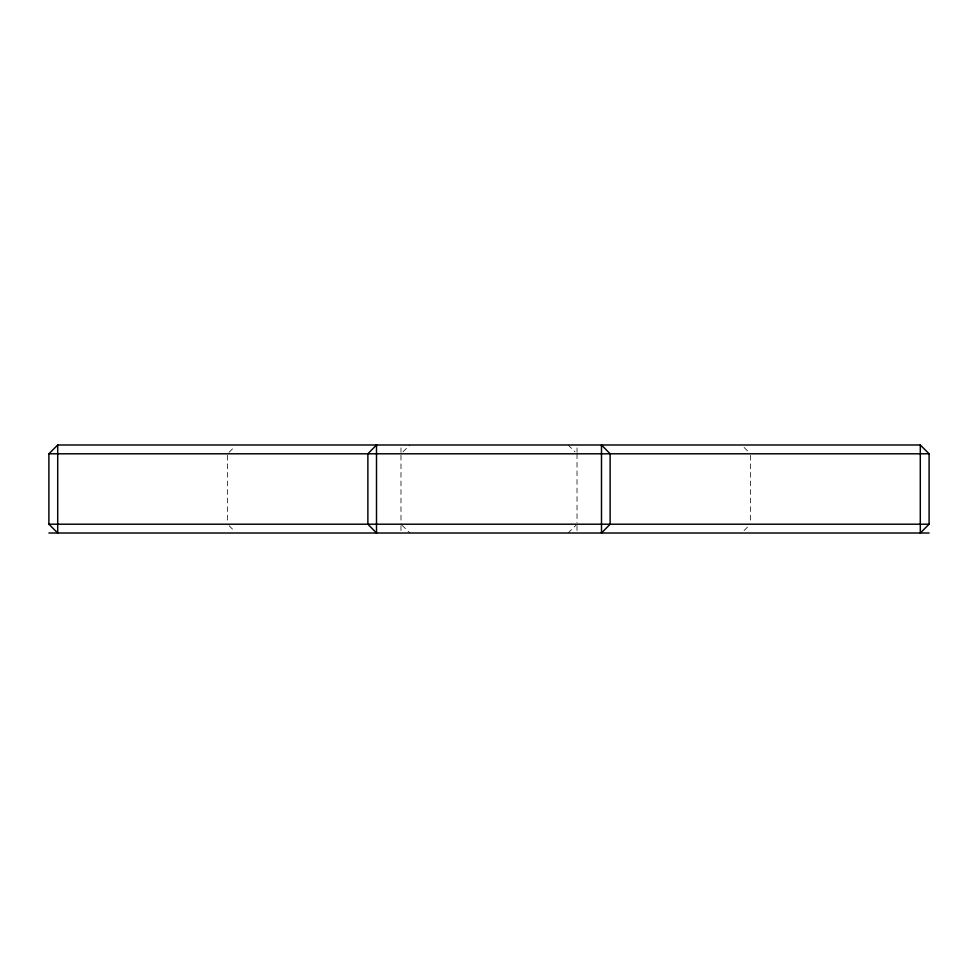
<?xml version="1.0" encoding="UTF-8"?>
<svg xmlns="http://www.w3.org/2000/svg" width="978" height="978" viewBox="0 0 978 978"><rect width="100%" height="100%" fill="white"/><g stroke="black" fill="none" stroke-linecap="round" stroke-linejoin="round"><path stroke-width="0.73" stroke-dasharray="4.89 3.67" d="M229.048 452.325L233.95 447.435M744.075 530.565L748.94 525.675M402.973 451.836L409.953 444.99M568.047 533.01L576.018 525.186M568.047 444.99L575.027 451.836M401.982 525.186L409.953 533.01M744.075 447.435L748.94 452.325M229.06 525.675L233.938 530.565M750.432 455.296L750.407 522.704M577.02 447.924L577.02 452.325M577.02 453.792L577.02 522.704M577.02 525.675L577.02 531.543M400.98 447.924L400.98 452.325M400.98 455.296L400.98 524.208M400.98 525.675L400.98 531.543M227.593 455.296L227.581 522.704"/><path stroke-width="1.47" d="M57.702 444.99L57.702 533.01L48.9 524.208L48.9 453.792L57.702 444.99L920.298 444.99L929.1 453.792L929.1 524.208L920.298 533.01L920.298 444.99M48.9 453.792L929.1 453.792M48.9 524.208L929.1 524.208M48.9 533.01L929.1 533.01M376.506 444.99L367.875 453.792L367.875 524.208L376.506 533.01L376.506 444.99M610.125 524.208L601.494 533.01L601.494 444.99L610.125 453.792L610.125 524.208"/></g></svg>
